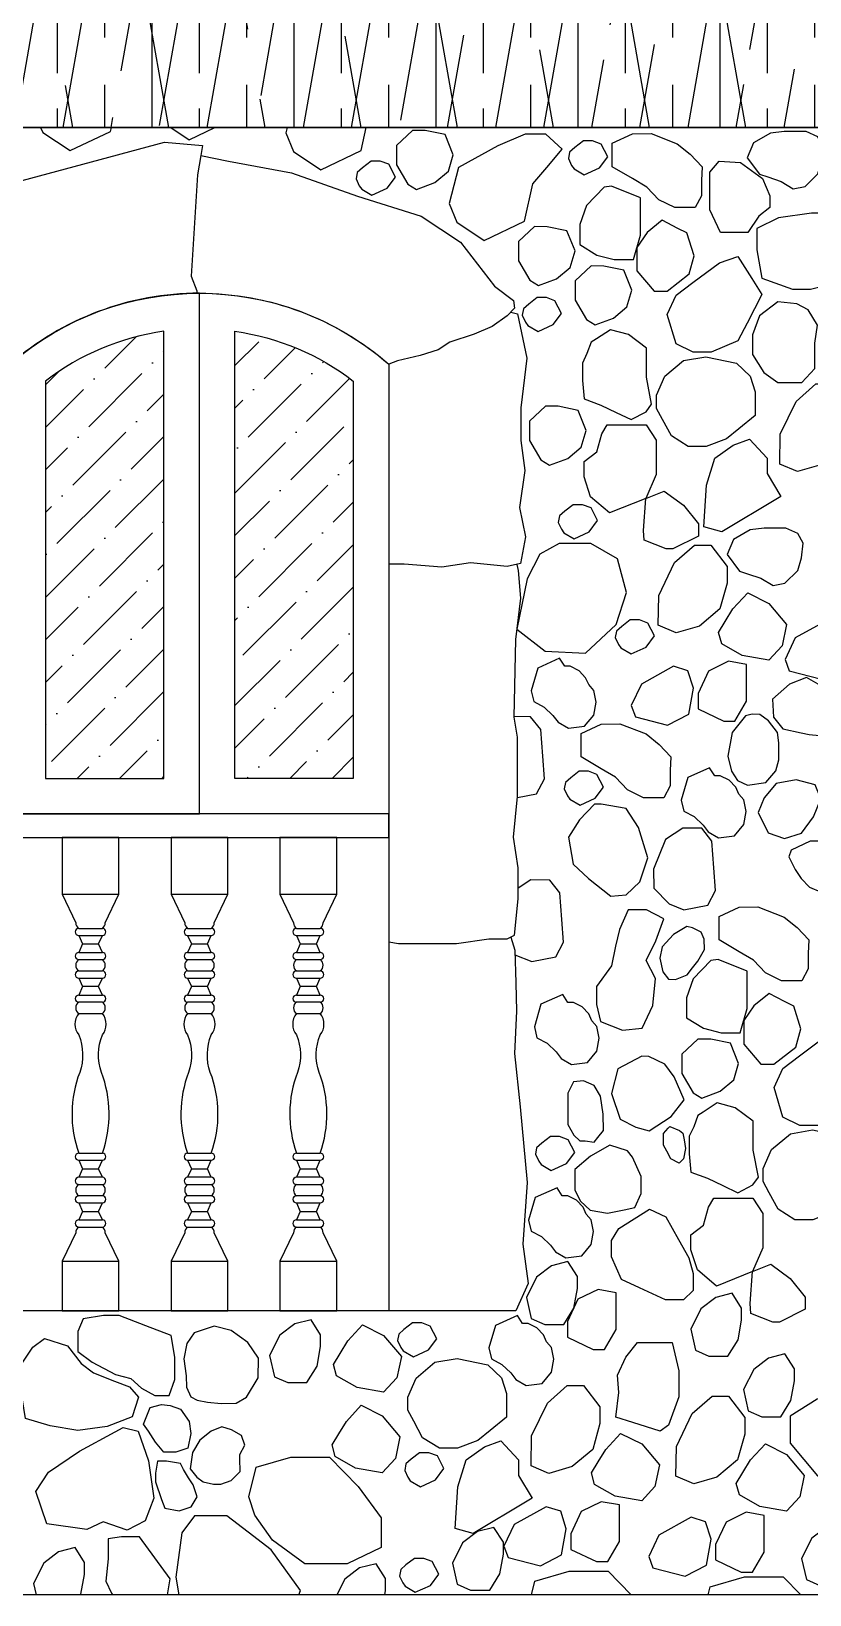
# Model space of a CAD drawing. Header units: millimetres. Extents: x -251401 to 377140, y -30451 to 275830.
# Drawn here: x 314337 to 315981, y -2940 to 363 of the extents above; entities that cross this region are included whole.
import ezdxf

# ---------------------------------------------------------------- set-up
doc = ezdxf.new("R2010")
doc.units = ezdxf.units.MM
for name, color, linetype in [('0-S1', 1, 'Continuous'), ('0-S3', 3, 'Continuous'), ('0-S8', 8, 'Continuous'), ('A-DOORS', 2, 'Continuous'), ('A-HATCH', 8, 'Continuous'), ('A-WALL', 4, 'Continuous'), ('A-WINDOWS', 2, 'Continuous')]:
    doc.layers.add(name, color=color, linetype=linetype)
pattern_1 = [(45, (-15600, 1290.144), (33.67596, 123.47852), [158.75, -31.75, 0, -31.75])]

# ---------------------------------------------------------------- blocks, each defined once
blk = doc.blocks.new('24HG4H4H4')
at = {"layer": '0-S8', "color": 8}
for points in [[(2064.6, 3100), (2068.9, 3089.5), (2126.9, 3051.3), (2212.2, 3092), (2213.9, 3100)], [(2339.3, 3100), (2378.6, 3074.1), (2432.7, 3100)], [(2585.3, 3100), (2582.4, 3088.7), (2598.5, 3049.2), (2656.5, 3010.9), (2741.8, 3051.6), (2752.3, 3100)], [(3072, 1684.7), (3112.2, 1692.5), (3128.7, 1723.8), (3125.3, 1771.7), (3120.8, 1828.2), (3099.6, 1854.9), (3064.5, 1855.4)], [(3066.4, 1352.3), (3102.4, 1337.9), (3152.6, 1347.6), (3169.1, 1378.9), (3165.7, 1426.8), (3161.2, 1483.2), (3140, 1510), (3100.1, 1510.6), (3073, 1492.9)], [(2609.6, 0), (2613.2, 9.1), (2551.6, 94.6), (2502.9, 132.2), (2457.7, 167), (2389.3, 167), (2362.9, 130.6), (2350.1, 37.1), (2356.8, 0)], [(2149, 0), (2149.8, 1.3), (2157.3, 42.8), (2157.3, 68), (2137.2, 99.5), (2102.5, 90.7), (2071, 66.7), (2049.6, 23.9), (2055, 0)], [(2332.4, 0), (2338.4, 33.8), (2273.7, 122.6), (2235.7, 122.6), (2207, 118), (2207, 76.2), (2202.1, 28.7), (2214.2, 3.1), (2216.1, 0)], [(2791.6, 0), (2793.2, 8.9), (2793.2, 34.1), (2773.1, 65.6), (2738.4, 56.8), (2706.9, 32.9), (2690.5, 0)], [(3101.3, 0), (3108.4, 28.8), (3181.3, 49.8), (3263, 49.8), (3311.9, 0)], [(3474.5, 0), (3478.6, 16.9), (3551.5, 37.8), (3633.2, 37.8), (3670.4, 0)]]:
    blk.add_lwpolyline(points, dxfattribs=at)
for points in [[(2850.1, 3094.2), (2816.3, 3062.1), (2816.3, 3021.5), (2840.4, 2980.8), (2858.7, 2969.3), (2897.1, 2983.7), (2925.8, 3007.7), (2936.1, 3042.7), (2918.9, 3085.1), (2877.1, 3093.7)], [(3030.1, 3061.7), (2947.3, 3016), (2927.6, 2939.5), (2943.6, 2900), (3001.7, 2861.7), (3086.9, 2902.5), (3104.2, 2981.5), (3133.9, 3016), (3166, 3054.3), (3131.4, 3086.4), (3088.2, 3086.4)], [(3314.4, 3086.8), (3354.2, 3087.4), (3409.4, 3065.7), (3436.7, 3043.6), (3461.8, 3017.4), (3460.6, 2988.4), (3460.6, 2956), (3447, 2931), (3404.3, 2931), (3370.1, 2947.5), (3345.1, 2974.2), (3314.4, 2992.4), (3272.1, 3017.4), (3272.1, 3044.7), (3272.1, 3066.9)], [(3606.3, 3088.1), (3570.6, 3067.9), (3557.1, 3036.1), (3583.1, 3001.4), (3600.5, 2995.7), (3628.5, 2986.3), (3654.4, 2970.6), (3679.5, 2975.4), (3706.5, 3002.4), (3714.2, 3029.4), (3718, 3060.2), (3706.5, 3080.4), (3681.4, 3091.9), (3635.2, 3091.9)], [(3212.9, 3000.3), (3244.8, 3014.8), (3262.4, 3038.3), (3248.5, 3065.2), (3230.5, 3072), (3211, 3072), (3193, 3058.1), (3181.9, 3048.2), (3179.4, 3034.6), (3186.2, 3020.1), (3191.2, 3012.9)], [(2764.3, 2957.4), (2796.2, 2971.9), (2813.9, 2995.4), (2799.9, 3022.4), (2782, 3029.2), (2762.5, 3029.2), (2744.5, 3015.3), (2733.4, 3005.4), (2730.9, 2991.7), (2737.7, 2977.2), (2742.7, 2970.1)], [(3542.8, 3026), (3589.6, 2992.2), (3604.7, 2955.5), (3604.7, 2931), (3581.7, 2913), (3558.6, 2878.4), (3515.4, 2878.4), (3500.3, 2878.4), (3477.9, 2925.9), (3477.9, 2965.5), (3477.9, 3005.9), (3498.1, 3028.9)], [(3254.6, 2973.8), (3217.7, 2935.4), (3203.2, 2894.9), (3203.2, 2853), (3239.4, 2830.5), (3276.3, 2821.1), (3316.9, 2821.1), (3331.3, 2872.5), (3331.3, 2922.4), (3331.3, 2951.4), (3270.5, 2976)], [(3622.8, 2909.3), (3577.4, 2886.9), (3577.4, 2841.6), (3588.2, 2781.8), (3653, 2758.8), (3690.5, 2758.8), (3756.8, 2774.6), (3781.3, 2827.9), (3781.3, 2858.9), (3762.5, 2900.6), (3721.5, 2919.3), (3692.6, 2919.3)], [(3107.4, 2891.1), (3073.6, 2859.1), (3073.6, 2818.4), (3097.7, 2777.7), (3116, 2766.2), (3154.4, 2780.6), (3183.1, 2804.6), (3193.4, 2839.6), (3176.2, 2882), (3134.4, 2890.6)], [(3377.7, 2904.3), (3345.8, 2878.3), (3324.1, 2846.8), (3324.1, 2797.2), (3360.3, 2754.6), (3387.8, 2754.6), (3434.2, 2790.7), (3445, 2829.1), (3429.8, 2877.6), (3410.3, 2887)], [(3406.7, 2642.8), (3388.2, 2705.3), (3406.7, 2745.8), (3442.1, 2772.4), (3498.2, 2814.6), (3537.3, 2827.7), (3566.6, 2781.4), (3588.1, 2747.4), (3556.9, 2687), (3537.3, 2649.2), (3481.2, 2625.2), (3443, 2625.2)], [(3227.5, 2808), (3193.6, 2775.9), (3193.6, 2735.2), (3217.7, 2694.5), (3236.1, 2683.1), (3274.5, 2697.4), (3303.1, 2721.5), (3313.5, 2756.4), (3296.3, 2798.8), (3254.4, 2807.4)], [(3115.4, 2669), (3147.2, 2683.6), (3164.9, 2707.1), (3151, 2734), (3133, 2740.8), (3113.5, 2740.8), (3095.5, 2726.9), (3084.4, 2717), (3081.9, 2703.4), (3088.7, 2688.8), (3093.7, 2681.7)], [(3621.5, 2731.9), (3582.8, 2702.3), (3568.5, 2662.4), (3568.5, 2620.7), (3591.9, 2582.5), (3621.5, 2561.5), (3672.3, 2561.5), (3699.7, 2591.1), (3699.7, 2644.7), (3705.4, 2682.3), (3686, 2714.8), (3661.5, 2727.9)], [(3218.6, 2622.5), (3208.9, 2602.4), (3208.9, 2565.6), (3212.7, 2526.7), (3247.7, 2513.8), (3280.1, 2498.3), (3312, 2482.9), (3343.5, 2499.6), (3355.2, 2515.7), (3344.2, 2572.7), (3344.2, 2597.3), (3344.2, 2634.1), (3306, 2662.6), (3268.4, 2673), (3238.6, 2653.6), (3227.5, 2646.3)], [(3382.8, 2574.5), (3422.8, 2607.9), (3469.7, 2615.8), (3534.7, 2602.1), (3563.6, 2574.7), (3573.7, 2541.5), (3573.7, 2491.7), (3539, 2463.5), (3513, 2442.4), (3470.4, 2426), (3432.1, 2426), (3396.8, 2448.4), (3378, 2483), (3365.1, 2506.7), (3365.1, 2534.3)], [(3626.7, 2452.1), (3660.2, 2521.6), (3702, 2558.5), (3736.6, 2558.5), (3771.1, 2513.5), (3771.1, 2478.2), (3755.9, 2423.6), (3712.5, 2387.4), (3663.4, 2373), (3625.7, 2389)], [(3131, 2511.6), (3097.2, 2479.5), (3097.2, 2438.9), (3121.2, 2398.2), (3139.6, 2386.7), (3178, 2401.1), (3206.6, 2425.1), (3217, 2460.1), (3199.8, 2502.5), (3157.9, 2511.1)], [(3261, 2471.8), (3343.7, 2471.8), (3364.4, 2439.4), (3364.4, 2367), (3343, 2316.4), (3266.4, 2285.8), (3226.3, 2320.1), (3212.4, 2362.4), (3212.4, 2394.4), (3239.4, 2414.9), (3249.6, 2452.8)], [(3465.6, 2256.3), (3471.3, 2344.7), (3488.9, 2401.7), (3527.5, 2429), (3562.1, 2441.9), (3599, 2401.7), (3599, 2368.8), (3628, 2320.6), (3578.7, 2291), (3545.7, 2271.2), (3503.3, 2245.8)], [(3337.7, 2248.9), (3343, 2316.4), (3381.7, 2331.9), (3422.1, 2301.9), (3454.3, 2262.6), (3454.3, 2236.9), (3399.6, 2209.6), (3385.9, 2209.6), (3339.3, 2228.1)], [(3191.5, 2231.4), (3223.3, 2246), (3241, 2269.5), (3227.1, 2296.4), (3209.1, 2303.2), (3189.6, 2303.2), (3171.6, 2289.3), (3160.5, 2279.4), (3158, 2265.8), (3164.8, 2251.2), (3169.8, 2244.1)], [(3563.6, 2249.8), (3527.9, 2229.5), (3514.4, 2197.8), (3540.4, 2163.1), (3557.8, 2157.3), (3585.8, 2148), (3611.7, 2132.3), (3636.8, 2137.1), (3663.8, 2164.1), (3671.5, 2191), (3675.3, 2221.8), (3663.8, 2242.1), (3638.7, 2253.6), (3592.5, 2253.6)], [(3092.4, 2146.8), (3070.2, 2040.3), (3130.1, 1993.7), (3215.6, 1989.3), (3280, 2050.3), (3302.2, 2117.9), (3283.3, 2188.9), (3226.7, 2221.1), (3160.1, 2221.1), (3119, 2198.9)], [(3370.2, 2111.4), (3403.7, 2180.9), (3445.5, 2217.8), (3480.1, 2217.8), (3514.6, 2172.9), (3514.6, 2137.5), (3499.4, 2082.9), (3456, 2046.8), (3406.9, 2032.3), (3369.2, 2048.4)], [(3558.2, 2117), (3602.8, 2094.7), (3640.2, 2050.2), (3630.6, 2004.9), (3602.8, 1974.6), (3546.6, 1984.3), (3503.4, 2009.1), (3496.7, 2033.4), (3510.8, 2056.6), (3527, 2083)], [(3311.8, 1987.9), (3343.7, 2002.5), (3361.3, 2026), (3347.4, 2052.9), (3329.4, 2059.7), (3309.9, 2059.7), (3292, 2045.8), (3280.8, 2035.9), (3278.3, 2022.3), (3285.1, 2007.7), (3290.1, 2000.6)], [(3726.3, 2059.4), (3658.3, 2021.6), (3636.9, 1976.3), (3645.7, 1952.4), (3713.8, 1934.7), (3758.5, 1958), (3768.6, 2012.8), (3756.6, 2049.9)], [(3160.8, 1978.6), (3114.9, 1957.9), (3100.9, 1910.2), (3106.5, 1887.3), (3127.8, 1875.5), (3146.8, 1857.6), (3157.5, 1843.6), (3179.4, 1830.7), (3213, 1835.2), (3233.2, 1858.7), (3237.7, 1886.2), (3233.2, 1910.8), (3222.5, 1923.1), (3215.8, 1937.7), (3201.8, 1952.3), (3183.3, 1961.8), (3171.5, 1961.8)], [(3401.4, 1961.8), (3333.4, 1924), (3312, 1878.7), (3320.8, 1854.7), (3388.9, 1837.1), (3433.6, 1860.4), (3443.7, 1915.2), (3431.7, 1952.3)], [(3517.4, 1972.5), (3475.2, 1951.7), (3453.1, 1904.5), (3453.1, 1871.7), (3507.3, 1845.9), (3531.2, 1845.9), (3555.8, 1888.1), (3555.8, 1936), (3555.8, 1965.6)], [(3646.1, 1924.2), (3610.6, 1892.6), (3612.5, 1854.6), (3632.2, 1829.3), (3670.8, 1821.1), (3688.1, 1817.4), (3710, 1815.4), (3741.7, 1825.5), (3741.7, 1862.8), (3743.6, 1891.3), (3711.9, 1921), (3682.2, 1938.1)], [(3553.6, 1857), (3524.9, 1821.6), (3515.9, 1772.2), (3523.8, 1740.1), (3536.2, 1720.5), (3557.5, 1710.9), (3596.3, 1716.5), (3617.7, 1740.7), (3623.9, 1764.3), (3623.9, 1799.7), (3621, 1822.1), (3601.9, 1846.3), (3583.4, 1859.8), (3567.7, 1860.3)], [(3248.4, 1839.8), (3288.2, 1840.4), (3343.4, 1818.8), (3370.7, 1796.6), (3395.7, 1770.4), (3394.6, 1741.4), (3394.6, 1709), (3380.9, 1684), (3338.3, 1684), (3304.1, 1700.5), (3279.1, 1727.2), (3248.4, 1745.4), (3206.1, 1770.4), (3206.1, 1797.7), (3206.1, 1819.9)], [(3204.1, 1668.4), (3236, 1682.9), (3253.7, 1706.4), (3239.7, 1733.4), (3221.8, 1740.2), (3202.3, 1740.2), (3184.3, 1726.3), (3173.1, 1716.4), (3170.7, 1702.7), (3177.5, 1688.2), (3182.4, 1681.1)], [(3477.7, 1747.2), (3431.8, 1726.5), (3417.8, 1678.8), (3423.4, 1655.9), (3444.7, 1644.1), (3463.7, 1626.2), (3474.4, 1612.2), (3496.2, 1599.3), (3529.9, 1603.8), (3550.1, 1627.3), (3554.6, 1654.7), (3550.1, 1679.4), (3539.4, 1691.7), (3532.7, 1706.3), (3518.7, 1720.9), (3500.2, 1730.4), (3488.4, 1730.4)], [(3660.3, 1721.9), (3618.4, 1713.8), (3592.6, 1684), (3580.5, 1652.6), (3601.5, 1609.9), (3636.1, 1597.9), (3671.6, 1609.1), (3697.3, 1643.8), (3712.6, 1681.6), (3700.6, 1711.4)], [(3202.5, 1637.6), (3179.4, 1601), (3189.7, 1543.9), (3221.8, 1513.7), (3268.7, 1475.8), (3301.5, 1479), (3330.4, 1506.6), (3347.1, 1556.7), (3327.2, 1620.9), (3301.5, 1661.4), (3248.8, 1670.4), (3234.7, 1670.4)], [(3421.1, 1620), (3384.5, 1596.1), (3358.9, 1533.4), (3360, 1492.9), (3392, 1459.8), (3423.3, 1447.3), (3473.5, 1457), (3490.1, 1488.3), (3486.7, 1536.2), (3482.1, 1592.6), (3461, 1619.4)], [(3735.4, 1475.2), (3754.5, 1495.6), (3754.5, 1532.5), (3759, 1564.3), (3738, 1581.4), (3717.6, 1592.3), (3689.8, 1592.3), (3650, 1573.5), (3645.1, 1559.2), (3658.1, 1532.4), (3671.1, 1513.7), (3688.5, 1494.9)], [(3539.8, 1453.1), (3579.7, 1453.6), (3634.9, 1432), (3662.2, 1409.9), (3687.2, 1383.7), (3686.1, 1354.7), (3686.1, 1322.3), (3672.4, 1297.3), (3629.8, 1297.3), (3595.6, 1313.8), (3570.6, 1340.5), (3539.8, 1358.7), (3497.6, 1383.7), (3497.6, 1411), (3497.6, 1433.2)], [(3270.2, 1328.7), (3238.7, 1285.1), (3238.7, 1247.2), (3246.8, 1210.9), (3293.6, 1193.1), (3334.8, 1197.1), (3357.4, 1244.8), (3363.1, 1302.1), (3343.7, 1340), (3363.9, 1382), (3380.9, 1428), (3344.5, 1447.4), (3305.7, 1447.4), (3287.2, 1405.4), (3279.1, 1370.7)], [(3429.8, 1411.8), (3401.4, 1395.1), (3377.5, 1369.2), (3372.7, 1344.8), (3379.1, 1316.5), (3391.1, 1301), (3405.8, 1300.2), (3430.2, 1309.8), (3441.7, 1324.9), (3452.5, 1338.9), (3466.5, 1363.2), (3466.1, 1385.1), (3459.7, 1400.3), (3441.7, 1409.4)], [(3480.1, 1340.1), (3443.1, 1301.7), (3428.7, 1261.2), (3428.7, 1219.3), (3464.9, 1196.8), (3501.8, 1187.4), (3542.3, 1187.4), (3556.8, 1238.8), (3556.8, 1288.7), (3556.8, 1317.7), (3496, 1342.3)], [(3167.4, 1268.2), (3121.4, 1247.5), (3107.4, 1199.9), (3113, 1176.9), (3134.3, 1165.1), (3153.4, 1147.2), (3164, 1133.2), (3185.9, 1120.3), (3219.5, 1124.8), (3239.7, 1148.3), (3244.2, 1175.8), (3239.7, 1200.4), (3229, 1212.8), (3222.3, 1227.3), (3208.3, 1241.9), (3189.8, 1251.4), (3178, 1251.4)], [(3603.2, 1270.6), (3571.3, 1244.6), (3549.6, 1213.1), (3549.6, 1163.5), (3585.8, 1120.8), (3613.3, 1120.8), (3659.6, 1157), (3670.5, 1195.4), (3655.3, 1243.9), (3635.7, 1253.3)], [(3632.2, 1009.1), (3613.7, 1071.6), (3632.2, 1112.1), (3667.6, 1138.7), (3723.7, 1180.9), (3762.8, 1194), (3792.1, 1147.7), (3813.5, 1113.7), (3782.3, 1053.3), (3762.8, 1015.5), (3706.7, 991.5), (3668.4, 991.5)], [(3452.9, 1174.2), (3419.1, 1142.2), (3419.1, 1101.5), (3443.2, 1060.8), (3461.5, 1049.4), (3499.9, 1063.7), (3528.6, 1087.7), (3538.9, 1122.7), (3521.7, 1165.1), (3479.9, 1173.7)], [(3334.6, 1138.1), (3283.6, 1111), (3270.7, 1059.3), (3288.8, 1005.1), (3321.7, 987.7), (3350.1, 979.9), (3396.6, 1010.3), (3423.7, 1045.8), (3402.4, 1094.2), (3383.1, 1121.3), (3349.5, 1137.4)], [(3190, 1083.5), (3178, 1059.6), (3178, 1029.2), (3178, 993.4), (3190.6, 970.8), (3203.7, 958.8), (3215, 958.8), (3233.5, 956.5), (3241.3, 966), (3253.6, 981.2), (3252.6, 1015.5), (3247.2, 1053.6), (3233.5, 1076.3), (3211.4, 1085.8)], [(3444, 988.8), (3434.3, 968.7), (3434.3, 931.8), (3438.2, 893), (3473.2, 880.1), (3505.6, 864.6), (3537.5, 849.2), (3569, 865.9), (3580.7, 882), (3569.7, 939), (3569.7, 963.6), (3569.7, 1000.4), (3531.5, 1028.9), (3493.9, 1039.3), (3464.1, 1019.8), (3453, 1012.6)], [(3143.2, 896.5), (3175.1, 911.1), (3192.7, 934.6), (3178.8, 961.5), (3160.8, 968.3), (3141.3, 968.3), (3123.4, 954.4), (3112.2, 944.5), (3109.7, 930.9), (3116.6, 916.4), (3121.5, 909.2)], [(3413.8, 981.2), (3421.2, 975.5), (3423.7, 961.4), (3427, 943.2), (3422.1, 920.8), (3413.5, 911.6), (3395.9, 921.1), (3387.3, 937.1), (3380.2, 950.2), (3380.2, 974.8), (3390.2, 985.7), (3393.8, 989.7)], [(3608.3, 940.8), (3648.2, 974.2), (3695.2, 982.1), (3760.2, 968.4), (3789.1, 941), (3799.2, 907.8), (3799.2, 858), (3764.5, 829.8), (3738.5, 808.7), (3695.9, 792.3), (3657.6, 792.3), (3622.2, 814.6), (3603.4, 849.3), (3590.6, 873), (3590.6, 900.5)], [(3225.8, 926.4), (3192.9, 898.8), (3192.9, 854.5), (3205, 831.6), (3225.1, 812.8), (3262.1, 806.1), (3297.1, 813.5), (3319.5, 818.3), (3333.3, 847.8), (3333.3, 884), (3314.5, 924.3), (3304.4, 937.8), (3266.8, 949.9)], [(3155.3, 859.8), (3109.4, 839.1), (3095.3, 791.5), (3100.9, 768.5), (3122.2, 756.7), (3141.3, 738.8), (3152, 724.8), (3173.8, 711.9), (3207.5, 716.4), (3227.7, 739.9), (3232.1, 767.4), (3227.7, 792), (3217, 804.4), (3210.3, 818.9), (3196.3, 833.5), (3177.8, 843), (3166, 843)], [(3486.5, 838.1), (3569.2, 838.1), (3589.8, 805.7), (3589.8, 733.3), (3568.5, 682.7), (3491.9, 652.1), (3451.8, 686.4), (3437.9, 728.7), (3437.9, 760.7), (3464.9, 781.1), (3475.1, 819.1)], [(3285.7, 773.8), (3350.9, 814.7), (3385.2, 798.6), (3412, 750.9), (3433.5, 712), (3443, 679), (3443, 642.8), (3422.1, 623.3), (3384.5, 623.3), (3329.4, 648.8), (3291.5, 666.4), (3270.2, 714), (3270.2, 748.2)], [(3143.6, 695), (3112.1, 671.1), (3090.7, 628.3), (3100.8, 583.6), (3129.2, 571), (3169.5, 571), (3190.9, 605.6), (3198.5, 647.2), (3198.5, 672.3), (3178.3, 703.8)], [(3563.2, 615.2), (3568.5, 682.7), (3607.1, 698.2), (3647.6, 668.2), (3679.7, 628.9), (3679.7, 603.2), (3625.1, 575.9), (3611.4, 575.9), (3564.8, 594.3)], [(3241.9, 645.1), (3199.6, 624.3), (3177.6, 577.1), (3177.6, 544.3), (3231.8, 518.5), (3255.7, 518.5), (3280.3, 560.7), (3280.3, 608.6), (3280.3, 638.2)], [(3490.5, 628.1), (3459, 604.1), (3437.6, 561.3), (3447.7, 516.6), (3476, 504), (3516.3, 504), (3537.8, 538.7), (3545.3, 580.2), (3545.3, 605.4), (3525.2, 636.9)], [(2154.6, 583.3), (2143.1, 556.4), (2143.1, 513.6), (2173.6, 491.1), (2222.6, 465.5), (2255.3, 457.1), (2277.8, 436.8), (2305.6, 420.9), (2336.1, 420.9), (2348, 454.5), (2348, 501.7), (2340.5, 547.6), (2287, 568.3), (2230.4, 590.3), (2197, 590.3)], [(2388.7, 553.6), (2373.3, 530.9), (2367, 498.1), (2371.8, 462.8), (2372.8, 438.5), (2381.8, 417.9), (2395.5, 411), (2416.7, 406.8), (2445.7, 404.2), (2477.9, 404.7), (2499.6, 417.4), (2523.9, 458), (2524.4, 499.7), (2502.2, 533), (2466.8, 558.3), (2431.4, 567.3)], [(2601.2, 572.1), (2569.7, 548.2), (2548.3, 505.4), (2558.4, 460.7), (2586.7, 448.1), (2627.1, 448.1), (2648.5, 482.7), (2656, 524.3), (2656, 549.4), (2635.9, 580.9)], [(2744.6, 570.3), (2789.1, 548), (2826.5, 503.5), (2817, 458.2), (2789.1, 428), (2732.9, 437.6), (2689.7, 462.4), (2683, 486.7), (2697.2, 509.9), (2713.3, 536.4)], [(2851.9, 502.6), (2883.8, 517.2), (2901.4, 540.7), (2887.5, 567.6), (2869.5, 574.4), (2850, 574.4), (2832, 560.5), (2820.9, 550.6), (2818.4, 537), (2825.2, 522.4), (2830.2, 515.3)], [(3071.6, 589.9), (3025.6, 569.2), (3011.6, 521.5), (3017.2, 498.6), (3038.5, 486.8), (3057.6, 468.9), (3068.2, 454.9), (3090.1, 442), (3123.7, 446.5), (3143.9, 470), (3148.4, 497.5), (3143.9, 522.1), (3133.3, 534.4), (3126.6, 549), (3112.5, 563.6), (3094, 573.1), (3082.3, 573.1)], [(2072.5, 541.7), (2121, 525.8), (2150.2, 488.7), (2175.9, 468.7), (2220.5, 451.5), (2252.6, 439.2), (2271.4, 417.3), (2257.7, 375.6), (2205.1, 355.6), (2142.8, 347), (2085, 356.7), (2032.4, 372.7), (2022.7, 433.8), (2022.7, 485.2), (2047.9, 523)], [(3285.7, 427), (3282.9, 463.6), (3300.8, 502.2), (3325.2, 533.1), (3352.4, 533.1), (3398.3, 533.1), (3412.6, 472.9), (3412.6, 418.4), (3391.1, 358.2), (3373.2, 345.3), (3315.1, 364), (3279.4, 375.4)], [(2857.5, 457.9), (2897.5, 491.3), (2944.4, 499.2), (3009.5, 485.5), (3038.3, 458.1), (3048.5, 424.9), (3048.5, 375.1), (3013.8, 346.9), (2987.8, 325.8), (2945.2, 309.4), (2906.9, 309.4), (2871.5, 331.8), (2852.7, 366.4), (2839.9, 390.1), (2839.9, 417.7)], [(3602.2, 500.2), (3570.7, 476.2), (3549.2, 433.4), (3559.3, 388.7), (3587.7, 376.1), (3628, 376.1), (3649.4, 410.7), (3657, 452.3), (3657, 477.5), (3636.8, 509)], [(3101.5, 335.5), (3135, 405), (3176.8, 441.9), (3211.3, 441.9), (3245.9, 396.9), (3245.9, 361.6), (3230.6, 307), (3187.2, 270.8), (3138.2, 256.4), (3100.4, 272.4)], [(2295.8, 395.3), (2320, 402.1), (2338.5, 399.5), (2360.1, 392.1), (2378, 365.8), (2381.7, 341), (2375.4, 309.4), (2350.1, 301), (2324.8, 301), (2306.9, 322.6), (2292.1, 345.8), (2282.1, 360.5)], [(2741.5, 400.2), (2786.1, 377.9), (2823.5, 333.4), (2813.9, 288.1), (2786.1, 257.9), (2729.9, 267.5), (2686.6, 292.3), (2680, 316.6), (2694.1, 339.8), (2710.3, 366.3)], [(3407.4, 313.3), (3440.9, 382.8), (3482.7, 419.7), (3517.3, 419.7), (3551.8, 374.7), (3551.8, 339.4), (3536.6, 284.8), (3493.2, 248.6), (3444.1, 234.2), (3406.4, 250.2)], [(3704.5, 413.3), (3647.5, 377), (3647.5, 320), (3705.4, 251.3), (3730.9, 244.8), (3775.1, 293.8), (3804.8, 351.8), (3790.3, 399.4), (3721.2, 413.9)], [(2054.2, 218.4), (2081.1, 258.9), (2146.6, 303.2), (2222.2, 344.3), (2238.6, 353.3), (2270.3, 345.8), (2292.2, 283), (2303.6, 204.1), (2285.5, 156), (2247, 136.1), (2196.5, 153.7), (2162.3, 137.5), (2077.6, 149.9)], [(2424.9, 345.4), (2401.1, 326.6), (2385.6, 300.2), (2380.6, 265.9), (2394.8, 248.4), (2408.2, 238.4), (2430, 233.8), (2445, 233.8), (2466.8, 241.7), (2486, 260.1), (2485.6, 286.8), (2485.6, 296), (2495.6, 315.7), (2488.5, 336.6), (2468, 348.3), (2447.1, 354.6)], [(3289.5, 341), (3334.1, 318.8), (3371.5, 274.2), (3361.9, 228.9), (3334.1, 198.7), (3277.9, 208.4), (3234.6, 233.1), (3227.9, 257.5), (3242.1, 280.7), (3258.2, 307.1)], [(2867, 228.3), (2898.9, 242.9), (2916.5, 266.4), (2902.6, 293.3), (2884.6, 300.1), (2865.1, 300.1), (2847.2, 286.2), (2836, 276.3), (2833.5, 262.7), (2840.3, 248.1), (2845.3, 241)], [(2940.4, 139.7), (2946, 228.1), (2963.7, 285.1), (3002.3, 312.4), (3036.8, 325.3), (3073.8, 285.1), (3073.8, 252.2), (3102.7, 204), (3053.5, 174.4), (3020.5, 154.6), (2978.1, 129.2)], [(3595.4, 318.8), (3640, 296.6), (3677.4, 252), (3667.9, 206.7), (3640, 176.5), (3583.8, 186.2), (3540.6, 210.9), (3533.9, 235.3), (3548, 258.5), (3564.2, 284.9)], [(2311.1, 281.9), (2307.1, 256.8), (2307.1, 238.4), (2319.6, 201.1), (2327, 183), (2357.3, 177.5), (2382.4, 185.6), (2395, 206.6), (2386.5, 232.5), (2377.2, 247.2), (2366.3, 264.8), (2359.9, 277.1), (2330.7, 282.3)], [(2520, 269.6), (2592.9, 290.5), (2674.6, 290.5), (2735.3, 228.7), (2783.9, 162.5), (2783.9, 99.6), (2712.1, 65.4), (2622.7, 65.4), (2554.2, 115.1), (2516.7, 168), (2504.5, 206.7)], [(3132.7, 185.8), (3064.7, 148.1), (3043.2, 102.7), (3052.1, 78.8), (3120.2, 61.2), (3164.8, 84.5), (3174.9, 139.2), (3163, 176.4)], [(3248.6, 196.5), (3206.4, 175.8), (3184.4, 128.5), (3184.4, 95.8), (3238.6, 70), (3262.5, 70), (3287.1, 112.2), (3287.1, 160), (3287.1, 189.6)], [(3554.6, 174.4), (3512.4, 153.6), (3490.3, 106.4), (3490.3, 73.6), (3544.5, 47.8), (3568.5, 47.8), (3593, 90), (3593, 137.8), (3593, 167.4)], [(2987.3, 133.6), (2955.8, 109.7), (2934.4, 66.9), (2944.4, 22.2), (2972.8, 9.6), (3013.1, 9.6), (3034.5, 44.2), (3042.1, 85.8), (3042.1, 111), (3021.9, 142.4)], [(3438.7, 163.6), (3370.6, 125.9), (3349.2, 80.5), (3358, 56.6), (3426.1, 39), (3470.8, 62.3), (3480.9, 117.1), (3468.9, 154.2)], [(3724.9, 143.5), (3693.4, 119.5), (3671.9, 76.7), (3682, 32), (3710.4, 19.4), (3750.7, 19.4), (3772.1, 54), (3779.7, 95.6), (3779.7, 120.8), (3759.5, 152.3)], [(2856, 5.1), (2887.9, 19.7), (2905.6, 43.2), (2891.6, 70.1), (2873.7, 76.9), (2854.2, 76.9), (2836.2, 63), (2825.1, 53.1), (2822.6, 39.5), (2829.4, 24.9), (2834.4, 17.8)]]:
    blk.add_lwpolyline(points, close=True, dxfattribs=at)
blk = doc.blocks.new('4H42H')
at = {"layer": 'A-HATCH'}
h = blk.add_hatch(dxfattribs=at)
h.set_pattern_fill('ANSI36', color=256, scale=20)
h.set_pattern_definition(pattern_1)
edge = h.paths.add_edge_path()
edge.add_line((-325, 914.5), (-325, 75))
edge.add_line((-325, 75), (-75, 75))
edge.add_line((-75, 75), (-75, 1019.7))
edge.add_arc((0, 491.7), 533.3, 98.084, 127.5443)
h = blk.add_hatch(dxfattribs=at)
h.set_pattern_fill('ANSI36', color=256, scale=20)
h.set_pattern_definition(pattern_1)
edge = h.paths.add_edge_path()
edge.add_line((325, 914.5), (325, 75))
edge.add_line((325, 75), (75, 75))
edge.add_line((75, 75), (75, 1019.7))
edge.add_arc((0, 491.7), 533.3, 52.4557, 81.916, ccw=False)
at = {"layer": 'A-WINDOWS'}
for points in [[(-400, 950), (-400, 0), (0, 0), (0, 1100, 0.181335)], [(400, 950), (400, 0), (0, 0), (0, 1100, -0.181335)], [(-325, 914.5), (-325, 75), (-75, 75), (-75, 1019.7, 0.129258)], [(325, 914.5), (325, 75), (75, 75), (75, 1019.7, -0.129258)]]:
    blk.add_lwpolyline(points, format="xyb", close=True, dxfattribs=at)
blk = doc.blocks.new('42h24h24h')
at = {"layer": '0-S1'}
blk.add_lwpolyline([(-31, 255, 0.271162), (-25, 243, 1), (-25, 228), (-17, 210), (-25, 192, 1), (-25, 177, 0.271162), (-31, 165), (-60, 105), (-60, 0), (60, 0), (60, 105), (31, 165, 0.271162), (25, 177, 1), (25, 192), (17, 210), (25, 228, 1), (25, 243, 0.271162), (31, 255, 0.271162), (25, 267, 1), (25, 282), (17, 300), (25, 318, 1), (25, 333, 0.178343), (22.9, 503.8, -0.1837), (25, 583, 0.355556), (25, 628, 0.271162), (31, 640, 0.271162), (25, 652, 1), (25, 667), (17, 685), (25, 703, 1), (25, 718, 0.271162), (31, 730, 0.271162), (25, 742, 1), (25, 757), (17, 775), (25, 793, 1), (25, 808, 0.271162), (31, 820), (60, 880), (60, 1000), (-60, 1000), (-60, 880), (-31, 820, 0.271162), (-25, 808, 1), (-25, 793), (-17, 775), (-25, 757, 1), (-25, 742, 0.271162), (-31, 730, 0.271162), (-25, 718, 1), (-25, 703), (-17, 685), (-25, 667, 1), (-25, 652, 0.271162), (-31, 640, 0.271162), (-25, 628, 0.355556), (-25, 583, -0.1837), (-22.9, 503.8, 0.178343), (-25, 333, 1), (-25, 318), (-17, 300), (-25, 282, 1), (-25, 267, 0.271162)], format="xyb", close=True, dxfattribs=at)
for points in [[(-60, 880), (60, 880)], [(-25, 808), (25, 808)], [(-25, 793), (25, 793)], [(-17, 775), (17, 775)], [(-25, 757), (25, 757)], [(-25, 742), (25, 742)], [(-25, 718), (25, 718)], [(-25, 703), (25, 703)], [(-25, 667), (25, 667)], [(17, 685), (-17, 685)], [(25, 652), (-25, 652)], [(-25, 628), (25, 628)], [(-25, 333), (25, 333)], [(-25, 318), (25, 318)], [(-17, 300), (17, 300)], [(25, 282), (-25, 282)], [(-25, 267), (25, 267)], [(25, 243), (-25, 243)], [(-25, 228), (25, 228)], [(-17, 210), (17, 210)], [(-25, 192), (25, 192)], [(-25, 177), (25, 177)], [(-60, 105), (60, 105)]]:
    blk.add_lwpolyline(points, dxfattribs=at)

msp = doc.modelspace()

# ---------------------------------------------------------------- hatches: boundary and pattern name
at = {"layer": '0-S8'}
h = msp.add_hatch(dxfattribs=at)
h.set_pattern_fill('GOST_WOOD', color=8, scale=100, angle=10)
h.set_pattern_definition([(100, (288658.95, -1143.9), (590.885, 104.189), [1000, -200]), (100, (288890.64, -1306.1), (590.885, 104.189), [600, -150, 300, -150]), (100, (289139.7, -1566.83), (590.885, 104.189), [1000, -200])])
edge = h.paths.add_edge_path()
edge.add_line((313142, 2959.856), (312692, 2859.856))
edge.add_line((312692, 2859.856), (312692, 159.856))
edge.add_line((312692, 159.856), (319892, 159.856))
edge.add_line((319892, 159.856), (319892, 2859.856))
edge.add_arc((319442, 1897.356), 1062.5, 64.942385, 90)
edge.add_line((319442, 2959.856), (318992, 2859.856))
edge.add_line((318992, 2859.856), (318542, 2959.856))
edge.add_line((318542, 2959.856), (318092, 2859.856))
edge.add_line((318092, 2859.856), (317642, 2959.856))
edge.add_line((317642, 2959.856), (317192, 2859.856))
edge.add_line((317192, 2859.856), (316742, 2959.856))
edge.add_line((316742, 2959.856), (316292, 2859.856))
edge.add_line((316292, 2859.856), (315842, 2959.856))
edge.add_arc((315842, 1897.356), 1062.5, 90, 115.057615)
edge.add_arc((314942, 1897.356), 1062.5, 64.942385, 90)
edge.add_line((314942, 2959.856), (314492, 2859.856))
edge.add_line((314492, 2859.856), (314042, 2959.856))
edge.add_line((314042, 2959.856), (313592, 2859.856))
edge.add_line((313592, 2859.856), (313142, 2959.856))
h = msp.add_hatch(dxfattribs=at)
h.set_pattern_fill('GOST_WOOD', color=8, scale=50, angle=350)
h.set_pattern_definition([(80, (302292, 0), (295.4423, -52.0945), [500, -100]), (80, (302373.12, -115.85), (295.4423, -52.0945), [300, -75, 150, -75]), (80, (302445.55, -280.93), (295.4423, -52.0945), [500, -100])])
h.paths.add_polyline_path([(312692, 2859.856), (313142, 2959.856), (313592, 2859.856), (314042, 2959.856), (314492, 2859.856), (314942, 2959.856), (315392, 2859.856), (315842, 2959.856), (316292, 2859.856), (316742, 2959.856), (317192, 2859.856), (317642, 2959.856), (318092, 2859.856), (318542, 2959.856), (318992, 2859.856), (319442, 2959.856), (319892, 2859.856), (319892, 159.856), (312692, 159.856)])
h = msp.add_hatch(dxfattribs=at)
h.set_pattern_fill('GOST_WOOD', color=8, scale=50)
h.set_pattern_definition([(90, (302292, 0), (300, -2e-14), [500, -100]), (90, (302392, -100), (300, -2e-14), [300, -75, 150, -75]), (90, (302492, -250), (300, -2e-14), [500, -100])])
h.paths.add_polyline_path([(313142, 2959.856), (312692, 2859.856), (312692, 159.856), (319892, 159.856), (319892, 2859.856), (319442, 2959.856), (318992, 2859.856), (318542, 2959.856), (318092, 2859.856), (317642, 2959.856), (317192, 2859.856), (316742, 2959.856), (316292, 2859.856), (315842, 2959.856), (315392, 2859.856), (314942, 2959.856), (314492, 2859.856), (314042, 2959.856), (313592, 2859.856)])

# ---------------------------------------------------------------- linework, layer by layer
at = {"layer": '0-S3', "color": 3}
msp.add_line((377139.5, -2940.144), (-19812.5, -2940.144), dxfattribs=at)
at = {"layer": 'A-DOORS', "color": 1}
msp.add_lwpolyline([(314292, -1340.144), (315092, -1340.144), (315092, -1290.144), (314292, -1290.144)], close=True, dxfattribs=at)
at = {"layer": 'A-WALL', "color": 3}
msp.add_lwpolyline([(312692, 2859.856), (313142, 2959.856), (313592, 2859.856), (314042, 2959.856), (314492, 2859.856), (314942, 2959.856), (315392, 2859.856), (315842, 2959.856), (316292, 2859.856), (316742, 2959.856), (317192, 2859.856), (317642, 2959.856), (318092, 2859.856), (318542, 2959.856), (318992, 2859.856), (319442, 2959.856), (319892, 2859.856), (319892, 159.856), (312692, 159.856)], close=True, dxfattribs=at)
at = {"layer": 'A-WALL'}
msp.add_lwpolyline([(312292, 959.856), (312692, 959.856), (312692, 159.856), (319892, 159.856), (319892, 959.856), (320292, 959.856), (320292, -2940.144), (312292, -2940.144)], close=True, dxfattribs=at)
at = {"layer": 'A-WALL', "color": 1}
for points in [[(314005.167, -221.345), (314027.762, -133.261), (314217.607, 21.145), (314618.319, 128.826), (314698.604, 122.284), (314694.803, 100.609), (314687.657, 59.856), (314674.303, -153.997), (314686.356, -185.284), (314686.4, -190.17)], [(314694.803, 100.609), (314753.504, 88.649), (314886.558, 64.139), (315025.507, 15.272), (315160.29, -27.497), (315243.371, -82.285), (315315.178, -174.894), (315355.434, -205.406), (315357.539, -221.767), (315342, -237.91), (315310.536, -260.225), (315272.141, -276.665), (315221.063, -293.448), (315196.037, -309.888), (315157.986, -321.876), (315110.678, -332.836), (315092, -340.144)], [(315349.77, -229.839), (315363.937, -233.987), (315383.514, -327.657), (315370.778, -432.518), (315370.778, -501.61), (315379.294, -564.415), (315367.787, -642.673), (315380.63, -705.174), (315370.221, -761.503), (315342, -767.399), (315264.595, -760.123), (315203.762, -769.111), (315124.079, -762.263), (315092, -762.263)], [(315092, -1560.642), (315112.22, -1564.315), (315234.903, -1564.315), (315303.187, -1554.579), (315342, -1554.579), (315357.443, -1546.226), (315365.043, -1469.94), (315365.043, -1404.146), (315355.426, -1339.478), (315364.133, -1253.528), (315364.133, -1128.29), (315356.425, -1085.866), (315360.089, -921.517), (315371.021, -834.14), (315365.767, -775.999), (315363.052, -763.001)], [(315349.721, -1550.402), (315358.144, -1578.332), (315359.943, -1646.962), (315361.518, -1707.069), (315357.433, -1796.688), (315369.679, -1909.552), (315384.097, -2069.468), (315375.224, -2199.393), (315386.406, -2282.753), (315359.984, -2340.144), (315342, -2340.144), (315092, -2340.144)]]:
    msp.add_lwpolyline(points, dxfattribs=at)
at = {"layer": 'A-WALL'}
msp.add_lwpolyline([(314292, -340.144, -0.375), (315092, -340.144), (315092, -2340.144), (314292, -2340.144)], format="xyb", close=True, dxfattribs=at)

# ---------------------------------------------------------------- block references
at = {"layer": 'A-DOORS'}
for p in [(314462, -2340.144), (314692, -2340.144), (314922, -2340.144)]:
    msp.add_blockref('42h24h24h', p, dxfattribs=at)
at = {"layer": 'A-WALL'}
msp.add_blockref('24HG4H4H4', (312292, -2940.144), dxfattribs=at)
at = {"layer": 'A-WINDOWS'}
msp.add_blockref('4H42H', (314692, -1290.144), dxfattribs=at)

doc.saveas('drawing.dxf')
